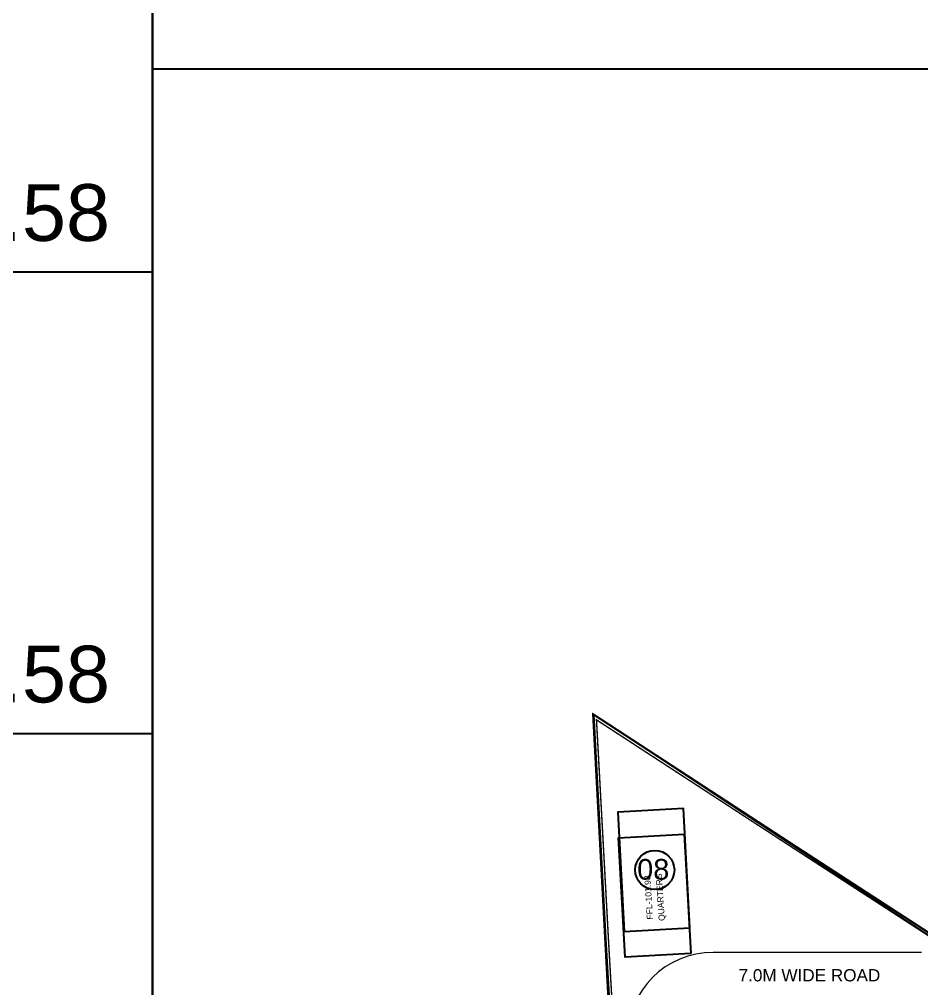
# Model space of a CAD drawing. Extents: x 6345096 to 6738923, y -6490958 to -6305885.
# Drawn here: x 6699366 to 6708027, y -6351212 to -6341909 of the extents above; entities that cross this region are included whole.
import ezdxf
from ezdxf.enums import TextEntityAlignment as Align

# ---------------------------------------------------------------- set-up
doc = ezdxf.new("R2010")
doc.units = 0
doc.header["$LTSCALE"] = 600
doc.header["$MEASUREMENT"] = 0
doc.linetypes.add('DASHED2', pattern=[0.375, 0.25, -0.125])
doc.layers.add('Cal Hat', color=8, linetype='CONTINUOUS')
doc.layers.add('TITLE', color=7, linetype='CONTINUOUS')
doc.styles.add('AR', font='arial.ttf')
doc.styles.add('ari', font='arial.ttf')
doc.styles.add('ARIAL', font='arial.ttf')

# ---------------------------------------------------------------- blocks, each defined once
blk = doc.blocks.new('A$C67844AE1')
at = {"layer": 'TITLE', "color": 8, "lineweight": 0}
blk.add_line((-21696.9, -5666, 6), (-23753.6, -5666, 6), dxfattribs=at)
at = {"layer": 'TITLE', "color": 10, "const_width": 13.9}
for points in [[(-11947.1, -5333.3), (-14195.8, -4273.2), (-17406.1, -2743.4), (-18918.1, -2013.3), (-19116, -2561.7), (-19560.7, -2352.7), (-21226.6, -5113.4), (-21494.1, -5557.7), (-22994.3, -4585), (-24935.5, -3320), (-24811.7, -5589.1), (-24750.9, -6648.6)], [(-11962.8, -5356), (-14207.4, -4297.7), (-17417.9, -2768), (-18902.7, -2050.9), (-19100.5, -2599), (-19550, -2387.7), (-21203.3, -5127.4), (-21485.3, -5595.8), (-23009.1, -4607.8), (-24905.4, -3372.1), (-24784.5, -5587.6), (-24723.7, -6647.1)]]:
    blk.add_lwpolyline(points, dxfattribs=at)
at = {"layer": 'TITLE', "color": 10}
blk.add_lwpolyline([(-11947.1, -5333.3), (-14195.8, -4273.2), (-17406.1, -2743.4), (-18918.1, -2013.3), (-19116, -2561.7), (-19560.7, -2352.7), (-21226.6, -5113.4), (-21494.1, -5557.7), (-22994.3, -4585), (-24935.5, -3320), (-24811.7, -5589.1), (-24750.9, -6648.6)], dxfattribs=at)
at = {"layer": 'TITLE', "color": 8, "linetype": 'DASHED2', "lineweight": 0, "ltscale": 6, "const_width": 15.1, "elevation": 6, "flags": 128}
blk.add_lwpolyline([(-2003.9, -7493), (-2221.6, -4307.4), (-2175.5, -3938.4), (-1642.8, 323.5), (-31.6, 24.6), (-84.9, 841.4), (-1706.6, 881.6), (-3265.3, 690.4), (-2836.5, 167.2), (-4833.2, -750.6), (-3799.1, -1389.9), (-5142.7, -3563.4), (-6084.9, -4450.5), (-6650.1, -5438.2), (-9382, -5112.8, 0.243248), (-10377.5, -5544.9), (-11867, -5544.9, 0.166319), (-12338.1, -5051.5), (-18844.8, -2062), (-19040.7, -2458), (-19480.6, -2222.8), (-21509.5, -5575.3), (-24942.1, -3313.6), (-24624.5, -9224.5), (-22945.7, -9140.5), (-23513.5, -12602.4), (-28454.1, -12602.4), (-28454.1, -16216.6), (-26957.9, -16299.3), (-26949.9, -16422.4), (-26111.3, -16503.5), (-26288.2, -19309.4), (-26448.9, -20494.1), (-25847.5, -25816.6), (-24848.6, -25610.2), (-23343.1, -24528.2), (-20742.3, -22959.6), (-17631.2, -22415.1), (-17309.8, -20932.6), (-17441.3, -20076.7), (-17017.7, -18599.5), (-13197.8, -17982), (-13197.8, -17982), (-13197.8, -17982), (-13197.8, -17982), (-4911.9, -18134), (-4911.9, -18134), (-4911.9, -18134), (-4911.9, -18134), (-4911.9, -18134), (-4911.9, -18134), (-4911.9, -18134), (-4911.9, -18134), (-4911.9, -18134), (-3079.1, -17381.1), (-3382.5, -16841.8), (-2832.2, -15707.7), (-2188, -14381.3), (-2077.3, -13894.5), (-1841.6, -10424.8)], format="xyb", close=True, dxfattribs=at)
at = {"layer": 'TITLE', "color": 8, "ltscale": 1.5, "elevation": 6}
blk.add_lwpolyline([(-24631.2, -5459.3), (-23985.1, -5424.5), (-24048.3, -4247.8), (-24694.5, -4282.5)], close=True, dxfattribs=at)
at = {"layer": 'TITLE', "color": 8}
blk.add_lwpolyline([(-23974.7, -5679.1), (-24622.2, -5714.8), (-24687.2, -4536), (-24039.8, -4500.3)], close=True, dxfattribs=at)
blk.add_circle((-24330, -4853.3, -12.1), 193.3, dxfattribs=at)
at = {"layer": 'TITLE', "color": 8, "lineweight": 0}
blk.add_arc((-23753.6, -6512.3, 6), 846.3, 90, 179.99995, dxfattribs=at)
at = {"layer": 'TITLE', "color": 8, "style": 'ari'}
blk.add_text('08', height=204.17, dxfattribs=at).set_placement((-24503.9, -4949.1, -12.1))
at = {"layer": 'TITLE', "color": 8, "linetype": 'Continuous', "style": 'ARIAL'}
for s, p in [('FFL-101.98', (-24347.1, -5340.5)), ('QUARTERS', (-24230.4, -5354.4))]:
    blk.add_text(s, height=60.45, rotation=93.68974, dxfattribs=at).set_placement(p)
at = {"layer": 'TITLE', "color": 8, "linetype": 'Continuous', "style": 'AR'}
blk.add_text('7.0M WIDE ROAD', height=120.899, dxfattribs=at).set_placement((-22803.7, -5892.1), align=Align.MIDDLE_CENTER)
blk = doc.blocks.new('A$C305E440D')
at = {"layer": 'TITLE', "ltscale": 0.005}
for p, q in [((0, 0), (1, -43916)), ((-25213, -17409, 0), (0, -17409)), ((-25213, -22331, 0), (0, -22331))]:
    blk.add_line(p, q, dxfattribs=at)
at = {"layer": 'TITLE', "color": 7, "style": 'ari', "width": 1}
for p in [(-451, -17078), (-451, -22000)]:
    blk.add_text('10945.58', height=604.9, dxfattribs=at).set_placement(p, align=Align.RIGHT)

msp = doc.modelspace()

# ---------------------------------------------------------------- linework, layer by layer
at = {"layer": 'TITLE'}
for p, q in [((6700642.244, -6328665.315, 2.785), (6700642.244, -6473729.943, 2.785)), ((6700642.244, -6342382.858, 2.785), (6730064.526, -6342382.858, 2.785))]:
    msp.add_line(p, q, dxfattribs=at)

# ---------------------------------------------------------------- block references
at = {"layer": 'Cal Hat', "xscale": 0.900000000372529, "yscale": 0.900000000372529, "zscale": 0.900000000372529}
msp.add_blockref('A$C305E440D', (6700642.244, -6328665.315, 2.785), dxfattribs=at)
at = {"layer": 'TITLE', "xscale": 0.9727444080635905, "yscale": 0.9727444080635905, "zscale": 0.9727444080635905}
msp.add_blockref('A$C67844AE1', (6729132.411, -6345352.125, -0.462), dxfattribs=at)

doc.saveas('drawing.dxf')
